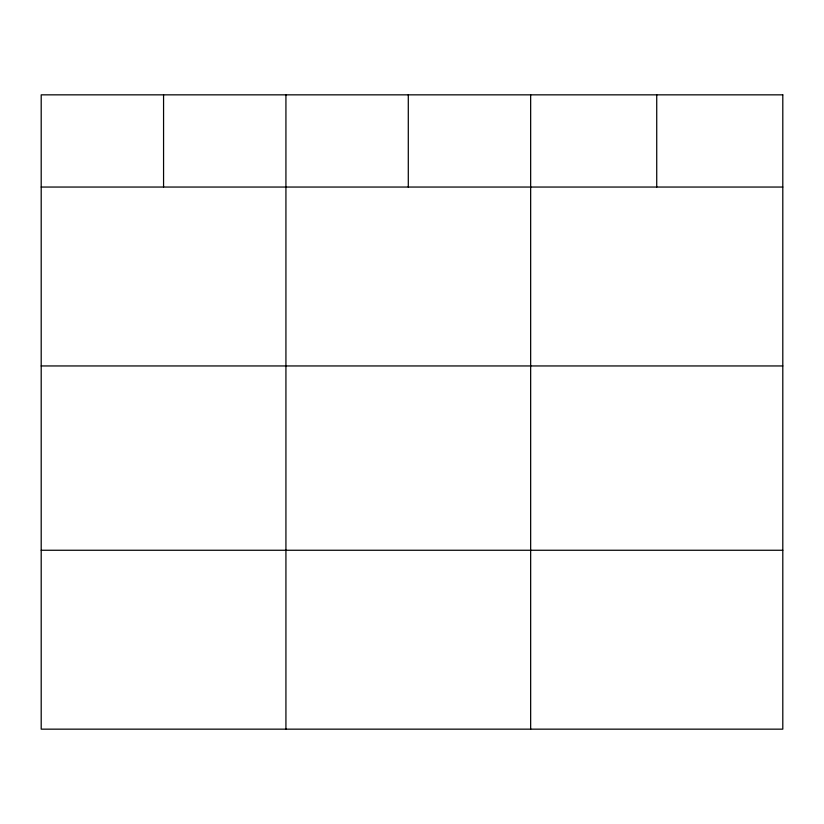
<?xml version="1.0" encoding="UTF-8"?>
<svg xmlns="http://www.w3.org/2000/svg" width="824" height="824" viewBox="0 0 824 824"><rect width="100%" height="100%" fill="white"/><g stroke="black" fill="none" stroke-linecap="round" stroke-linejoin="round"><path stroke-width="1.24" d="M41.2 187.048L782.8 187.048M41.2 365.949L782.8 365.949M41.2 550.257L782.8 550.257M656.728 94.842L656.728 187.048M530.656 94.842L530.656 729.158M408.292 94.842L408.292 187.048M285.928 94.842L285.928 729.158M163.564 94.842L163.564 187.048M782.8 94.842L41.2 94.842L41.2 729.158L782.8 729.158L782.8 94.842"/></g></svg>
